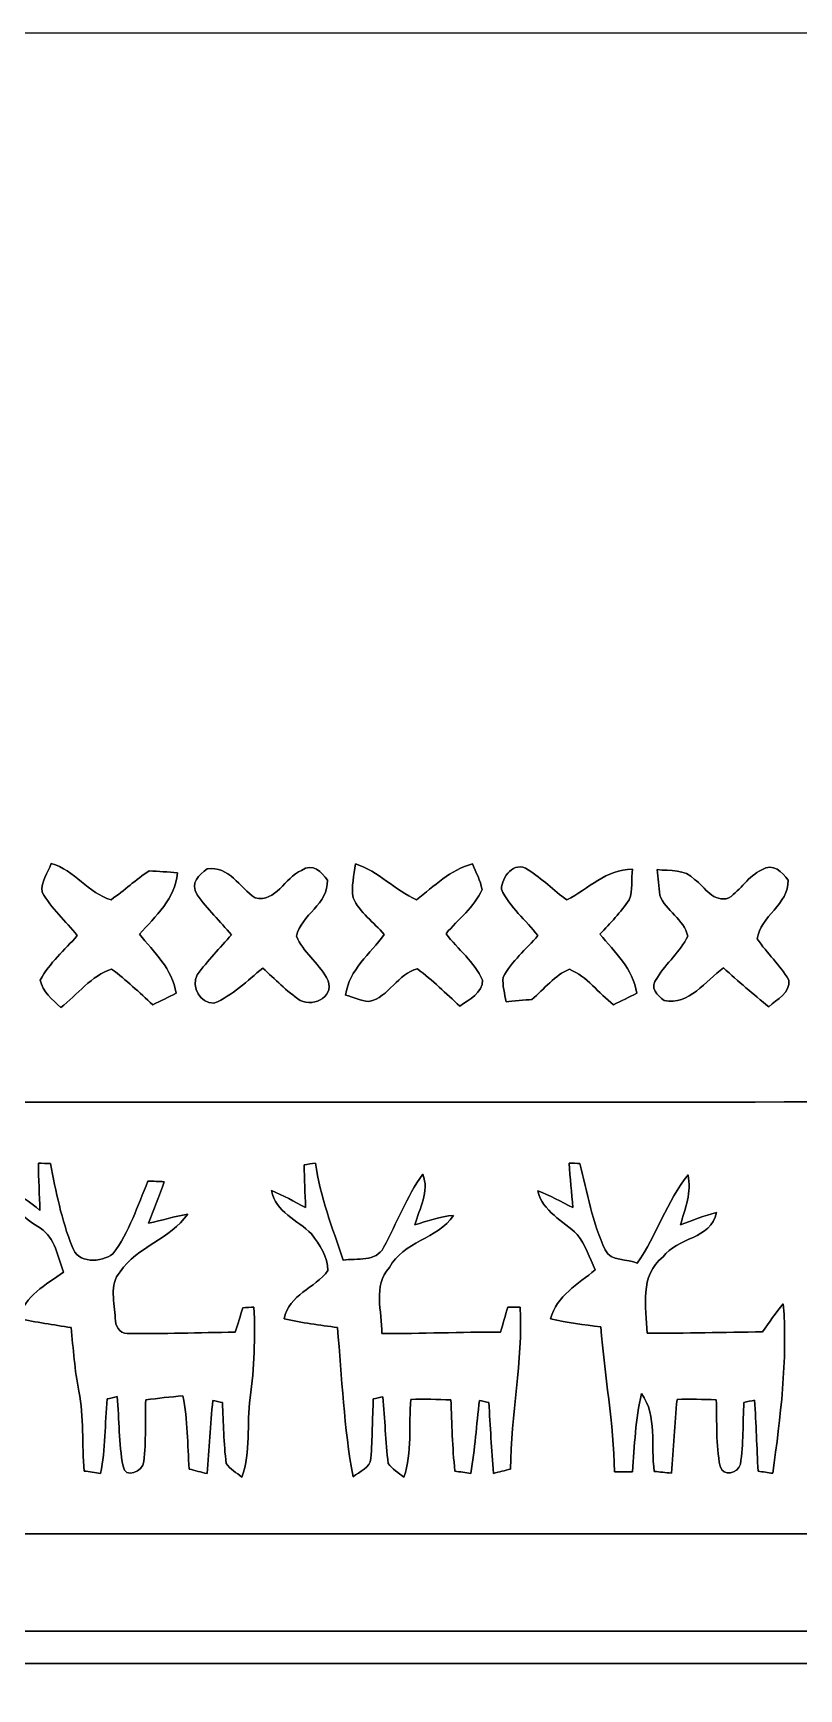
# Model space of a CAD drawing. Header units: centimetres. Extents: x -16.8 to 16.8, y -16.7 to 16.7.
# Drawn here: x -2.13 to 5.37, y 0.44 to 16.67 of the extents above; entities that cross this region are included whole.
import ezdxf

# ---------------------------------------------------------------- set-up
doc = ezdxf.new("R2010")
doc.units = ezdxf.units.CM
doc.header["$MEASUREMENT"] = 0
doc.layers.add('Layer 1', color=7, linetype='Continuous')

msp = doc.modelspace()

# ---------------------------------------------------------------- linework, layer by layer
at = {"layer": 'Layer 1', "color": 7}
for points, knots in [([(-16.77458, 16.66875), (-16.77458, 16.66875), (16.77458, 16.66875), (16.77458, 16.66875), (16.77458, 16.66875), (16.77458, 16.66875), (16.77458, -16.66875), (16.77458, -16.66875), (16.77458, -16.66875), (16.77458, -16.66875), (-16.77458, -16.66875), (-16.77458, -16.66875), (-16.77458, -16.66875), (-16.77458, -16.66875), (-16.77458, 16.66875), (-16.77458, 16.66875), (-16.77458, 16.66875), (-16.77458, 16.66875), (-16.77458, 16.66875), (-16.77458, 16.66875)], [0, 0, 0, 0, 0.16666667, 0.16666667, 0.16666667, 0.16666667, 0.33333333, 0.33333333, 0.33333333, 0.33333333, 0.5, 0.5, 0.5, 0.5, 0.66666667, 0.66666667, 0.66666667, 0.66666667, 1, 1, 1, 1]), ([(-1.95792, 8.5284), (-1.98931, 8.43844), (-2.06163, 8.34813), (-2.04646, 8.24971), (-2.04646, 8.24971), (-1.95862, 8.08849), (-1.81469, 7.96537), (-1.70145, 7.82179), (-1.70145, 7.82179), (-1.82527, 7.68032), (-1.9752, 7.55438), (-2.06446, 7.38681), (-2.06446, 7.38681), (-2.04435, 7.2704), (-1.9431, 7.19561), (-1.86373, 7.118), (-1.86373, 7.118), (-1.69757, 7.24041), (-1.56351, 7.43197), (-1.3649, 7.49371), (-1.3649, 7.49371), (-1.22096, 7.38893), (-1.09432, 7.26299), (-0.96097, 7.14481), (-0.96097, 7.14481), (-0.88441, 7.18114), (-0.80857, 7.21889), (-0.73307, 7.25699), (-0.73307, 7.25699), (-0.768, 7.49759), (-0.95038, 7.6581), (-1.09291, 7.83661), (-1.09291, 7.83661), (-0.9338, 8.01194), (-0.74119, 8.18268), (-0.72002, 8.43633), (-0.72002, 8.43633), (-0.81104, 8.44621), (-0.90558, 8.45361), (-0.99589, 8.45573), (-0.99589, 8.45573), (-1.12959, 8.37424), (-1.24107, 8.26276), (-1.36984, 8.17457), (-1.36984, 8.17457), (-1.59314, 8.23348), (-1.72896, 8.46737), (-1.95792, 8.5284), (-1.95792, 8.5284), (-1.95792, 8.5284), (-1.95792, 8.5284), (-1.95792, 8.5284)], [0, 0, 0, 0, 0.07142857, 0.07142857, 0.07142857, 0.07142857, 0.14285714, 0.14285714, 0.14285714, 0.14285714, 0.21428571, 0.21428571, 0.21428571, 0.21428571, 0.28571429, 0.28571429, 0.28571429, 0.28571429, 0.35714286, 0.35714286, 0.35714286, 0.35714286, 0.42857143, 0.42857143, 0.42857143, 0.42857143, 0.5, 0.5, 0.5, 0.5, 0.57142857, 0.57142857, 0.57142857, 0.57142857, 0.64285714, 0.64285714, 0.64285714, 0.64285714, 0.71428571, 0.71428571, 0.71428571, 0.71428571, 0.78571429, 0.78571429, 0.78571429, 0.78571429, 0.85714286, 0.85714286, 0.85714286, 0.85714286, 1, 1, 1, 1]), ([(-0.42827, 8.47654), (-0.50412, 8.41904), (-0.60184, 8.3379), (-0.52493, 8.22254), (-0.52493, 8.22254), (-0.42616, 8.08143), (-0.30092, 7.96149), (-0.19015, 7.83026), (-0.19015, 7.83026), (-0.30374, 7.70149), (-0.42333, 7.57696), (-0.52529, 7.43867), (-0.52529, 7.43867), (-0.58561, 7.31344), (-0.49812, 7.16068), (-0.36266, 7.15962), (-0.36266, 7.15962), (-0.17745, 7.23512), (-0.03528, 7.37905), (0.11642, 7.50394), (0.11642, 7.50394), (0.23601, 7.39493), (0.35066, 7.27851), (0.48472, 7.18644), (0.48472, 7.18644), (0.62512, 7.11482), (0.84067, 7.23688), (0.7426, 7.4108), (0.7426, 7.4108), (0.65864, 7.55544), (0.51153, 7.66374), (0.44591, 7.81614), (0.44591, 7.81614), (0.49248, 8.02816), (0.76235, 8.13188), (0.75001, 8.36612), (0.75001, 8.36612), (0.6925, 8.44197), (0.61031, 8.54146), (0.49565, 8.46173), (0.49565, 8.46173), (0.32879, 8.39152), (0.25083, 8.14282), (0.04163, 8.19326), (0.04163, 8.19326), (-0.11183, 8.29381), (-0.21273, 8.509), (-0.42827, 8.47654), (-0.42827, 8.47654), (-0.42827, 8.47654), (-0.42827, 8.47654), (-0.42827, 8.47654)], [0, 0, 0, 0, 0.07142857, 0.07142857, 0.07142857, 0.07142857, 0.14285714, 0.14285714, 0.14285714, 0.14285714, 0.21428571, 0.21428571, 0.21428571, 0.21428571, 0.28571429, 0.28571429, 0.28571429, 0.28571429, 0.35714286, 0.35714286, 0.35714286, 0.35714286, 0.42857143, 0.42857143, 0.42857143, 0.42857143, 0.5, 0.5, 0.5, 0.5, 0.57142857, 0.57142857, 0.57142857, 0.57142857, 0.64285714, 0.64285714, 0.64285714, 0.64285714, 0.71428571, 0.71428571, 0.71428571, 0.71428571, 0.78571429, 0.78571429, 0.78571429, 0.78571429, 0.85714286, 0.85714286, 0.85714286, 0.85714286, 1, 1, 1, 1]), ([(1.02552, 8.52452), (1.01353, 8.41516), (0.98213, 8.30227), (1.00259, 8.19256), (1.00259, 8.19256), (1.06786, 8.04721), (1.20579, 7.95232), (1.30775, 7.83414), (1.30775, 7.83414), (1.1684, 7.64364), (0.96485, 7.48982), (0.92781, 7.23971), (0.92781, 7.23971), (1.0033, 7.21572), (1.07809, 7.18432), (1.15782, 7.17515), (1.15782, 7.17515), (1.35467, 7.21677), (1.43933, 7.45349), (1.63336, 7.49582), (1.63336, 7.49582), (1.78153, 7.38576), (1.91206, 7.25452), (2.04893, 7.13105), (2.04893, 7.13105), (2.13642, 7.19596), (2.27647, 7.26122), (2.27013, 7.38611), (2.27013, 7.38611), (2.19393, 7.56461), (2.02777, 7.68809), (1.91311, 7.84119), (1.91311, 7.84119), (2.03059, 7.98301), (2.19146, 8.10189), (2.26589, 8.2737), (2.26589, 8.2737), (2.25143, 8.3626), (2.20662, 8.44268), (2.17241, 8.52452), (2.17241, 8.52452), (1.95333, 8.46878), (1.79634, 8.3058), (1.62454, 8.1728), (1.62454, 8.1728), (1.41323, 8.26699), (1.25095, 8.45291), (1.02552, 8.52452), (1.02552, 8.52452), (1.02552, 8.52452), (1.02552, 8.52452), (1.02552, 8.52452)], [0, 0, 0, 0, 0.07142857, 0.07142857, 0.07142857, 0.07142857, 0.14285714, 0.14285714, 0.14285714, 0.14285714, 0.21428571, 0.21428571, 0.21428571, 0.21428571, 0.28571429, 0.28571429, 0.28571429, 0.28571429, 0.35714286, 0.35714286, 0.35714286, 0.35714286, 0.42857143, 0.42857143, 0.42857143, 0.42857143, 0.5, 0.5, 0.5, 0.5, 0.57142857, 0.57142857, 0.57142857, 0.57142857, 0.64285714, 0.64285714, 0.64285714, 0.64285714, 0.71428571, 0.71428571, 0.71428571, 0.71428571, 0.78571429, 0.78571429, 0.78571429, 0.78571429, 0.85714286, 0.85714286, 0.85714286, 0.85714286, 1, 1, 1, 1]), ([(2.45533, 8.27652), (2.53612, 8.10013), (2.69734, 7.97489), (2.81411, 7.82214), (2.81411, 7.82214), (2.69734, 7.68914), (2.55729, 7.57061), (2.47156, 7.41433), (2.47156, 7.41433), (2.46486, 7.33284), (2.48814, 7.25276), (2.50261, 7.17303), (2.50261, 7.17303), (2.5654, 7.17903), (2.69134, 7.19067), (2.75449, 7.19667), (2.75449, 7.19667), (2.87514, 7.29368), (2.9785, 7.43902), (3.12349, 7.49229), (3.12349, 7.49229), (3.29142, 7.42315), (3.41066, 7.25664), (3.55494, 7.14516), (3.55494, 7.14516), (3.63114, 7.1815), (3.70699, 7.21889), (3.78248, 7.25699), (3.78248, 7.25699), (3.74756, 7.49794), (3.56517, 7.65845), (3.4223, 7.83696), (3.4223, 7.83696), (3.52284, 7.9442), (3.62656, 8.05004), (3.7084, 8.17316), (3.7084, 8.17316), (3.74685, 8.26699), (3.72816, 8.37459), (3.73944, 8.47407), (3.73944, 8.47407), (3.48474, 8.47196), (3.3087, 8.28322), (3.09774, 8.17139), (3.09774, 8.17139), (2.96792, 8.26594), (2.85327, 8.37988), (2.71921, 8.46843), (2.71921, 8.46843), (2.5721, 8.56051), (2.4638, 8.39682), (2.45533, 8.27652), (2.45533, 8.27652), (2.45533, 8.27652), (2.45533, 8.27652), (2.45533, 8.27652)], [0, 0, 0, 0, 0.06666667, 0.06666667, 0.06666667, 0.06666667, 0.13333333, 0.13333333, 0.13333333, 0.13333333, 0.2, 0.2, 0.2, 0.2, 0.26666667, 0.26666667, 0.26666667, 0.26666667, 0.33333333, 0.33333333, 0.33333333, 0.33333333, 0.4, 0.4, 0.4, 0.4, 0.46666667, 0.46666667, 0.46666667, 0.46666667, 0.53333333, 0.53333333, 0.53333333, 0.53333333, 0.6, 0.6, 0.6, 0.6, 0.66666667, 0.66666667, 0.66666667, 0.66666667, 0.73333333, 0.73333333, 0.73333333, 0.73333333, 0.8, 0.8, 0.8, 0.8, 0.86666667, 0.86666667, 0.86666667, 0.86666667, 1, 1, 1, 1]), ([(3.98357, 8.46949), (3.98956, 8.38623), (3.99803, 8.30298), (4.00897, 8.22007), (4.00897, 8.22007), (4.06083, 8.06203), (4.25238, 7.98301), (4.28237, 7.81614), (4.28237, 7.81614), (4.21146, 7.66445), (4.07035, 7.55474), (3.98463, 7.41045), (3.98463, 7.41045), (3.90137, 7.30956), (3.98533, 7.23547), (4.05024, 7.18608), (4.05024, 7.18608), (4.30248, 7.13352), (4.45206, 7.38011), (4.63338, 7.50499), (4.63338, 7.50499), (4.77802, 7.37482), (4.92548, 7.24676), (5.07788, 7.12505), (5.07788, 7.12505), (5.15514, 7.19772), (5.29167, 7.26122), (5.27262, 7.38646), (5.27262, 7.38646), (5.18724, 7.53357), (5.05919, 7.64999), (4.96323, 7.78969), (4.96323, 7.78969), (4.99322, 8.01511), (5.27332, 8.12694), (5.26662, 8.36648), (5.26662, 8.36648), (5.20771, 8.44374), (5.12269, 8.53757), (5.00733, 8.46808), (5.00733, 8.46808), (4.87786, 8.40422), (4.80201, 8.27299), (4.6863, 8.19115), (4.6863, 8.19115), (4.53002, 8.14141), (4.45347, 8.29663), (4.34975, 8.37318), (4.34975, 8.37318), (4.25697, 8.47725), (4.1088, 8.45397), (3.98357, 8.46949), (3.98357, 8.46949), (3.98357, 8.46949), (3.98357, 8.46949), (3.98357, 8.46949)], [0, 0, 0, 0, 0.06666667, 0.06666667, 0.06666667, 0.06666667, 0.13333333, 0.13333333, 0.13333333, 0.13333333, 0.2, 0.2, 0.2, 0.2, 0.26666667, 0.26666667, 0.26666667, 0.26666667, 0.33333333, 0.33333333, 0.33333333, 0.33333333, 0.4, 0.4, 0.4, 0.4, 0.46666667, 0.46666667, 0.46666667, 0.46666667, 0.53333333, 0.53333333, 0.53333333, 0.53333333, 0.6, 0.6, 0.6, 0.6, 0.66666667, 0.66666667, 0.66666667, 0.66666667, 0.73333333, 0.73333333, 0.73333333, 0.73333333, 0.8, 0.8, 0.8, 0.8, 0.86666667, 0.86666667, 0.86666667, 0.86666667, 1, 1, 1, 1]), ([(-15.99071, 6.17996), (-16.00235, 4.7752), (-16.00764, 3.37009), (-15.98718, 1.96568), (-15.98718, 1.96568), (-9.18245, 1.94769), (-2.37737, 1.96321), (4.42736, 1.95792), (4.42736, 1.95792), (8.376, 1.96532), (12.32464, 1.94275), (16.27293, 1.96921), (16.27293, 1.96921), (16.28457, 3.37397), (16.28951, 4.77908), (16.26941, 6.18349), (16.26941, 6.18349), (10.22879, 6.20148), (4.18818, 6.18596), (-1.85208, 6.19125), (-1.85208, 6.19125), (-6.56484, 6.18384), (-11.27795, 6.20642), (-15.99071, 6.17996), (-15.99071, 6.17996), (-15.99071, 6.17996), (-15.99071, 6.17996), (-15.99071, 6.17996)], [0, 0, 0, 0, 0.125, 0.125, 0.125, 0.125, 0.25, 0.25, 0.25, 0.25, 0.375, 0.375, 0.375, 0.375, 0.5, 0.5, 0.5, 0.5, 0.625, 0.625, 0.625, 0.625, 0.75, 0.75, 0.75, 0.75, 1, 1, 1, 1]), ([(-2.08209, 5.59153), (-2.05281, 5.59082), (-1.99461, 5.58941), (-1.96533, 5.58835), (-1.96533, 5.58835), (-1.90959, 5.31389), (-1.85773, 5.03484), (-1.75119, 4.77414), (-1.75119, 4.77414), (-1.70356, 4.60587), (-1.46579, 4.61504), (-1.35184, 4.70253), (-1.35184, 4.70253), (-1.19133, 4.91561), (-1.10984, 5.17243), (-1.00894, 5.41584), (-1.00894, 5.41584), (-0.95568, 5.41443), (-0.90205, 5.41232), (-0.84843, 5.4102), (-0.84843, 5.4102), (-0.895, 5.27226), (-0.95109, 5.13856), (-1.00259, 5.00274), (-1.00259, 5.00274), (-0.87418, 5.03026), (-0.74895, 5.07083), (-0.61913, 5.09235), (-0.61913, 5.09235), (-0.79058, 4.84611), (-1.11548, 4.77626), (-1.27988, 4.52579), (-1.27988, 4.52579), (-1.39629, 4.40267), (-1.33138, 4.21887), (-1.33068, 4.07141), (-1.33068, 4.07141), (-1.32927, 4.00121), (-1.29258, 3.92007), (-1.21144, 3.92254), (-1.21144, 3.92254), (-0.85937, 3.91513), (-0.50694, 3.93312), (-0.15487, 3.93453), (-0.15487, 3.93453), (-0.12841, 4.01461), (-0.10301, 4.09434), (-0.07796, 4.17442), (-0.07796, 4.17442), (-0.0508, 4.17618), (0.00353, 4.17936), (0.03069, 4.18077), (0.03069, 4.18077), (0.04339, 3.88444), (0.03387, 3.58704), (-0.0067, 3.29247), (-0.0067, 3.29247), (-0.04233, 3.03354), (0.00282, 2.76401), (-0.08784, 2.51425), (-0.08784, 2.51425), (-0.14182, 2.55588), (-0.20108, 2.59221), (-0.24236, 2.64724), (-0.24236, 2.64724), (-0.26564, 2.84586), (-0.26988, 3.04588), (-0.2794, 3.2452), (-0.2794, 3.2452), (-0.30268, 3.25049), (-0.34996, 3.26108), (-0.37359, 3.26637), (-0.37359, 3.26637), (-0.39511, 3.02789), (-0.40781, 2.788), (-0.42968, 2.54917), (-0.42968, 2.54917), (-0.48824, 2.56364), (-0.5461, 2.5781), (-0.60431, 2.59292), (-0.60431, 2.59292), (-0.62159, 2.83245), (-0.61913, 3.07411), (-0.66534, 3.31047), (-0.66534, 3.31047), (-0.78916, 3.30094), (-0.9084, 3.28718), (-1.03011, 3.27237), (-1.03011, 3.27237), (-1.03858, 3.07128), (-1.02553, 2.86738), (-1.04951, 2.66665), (-1.04951, 2.66665), (-1.05763, 2.56822), (-1.23366, 2.49343), (-1.25307, 2.6222), (-1.25307, 2.6222), (-1.29575, 2.84621), (-1.29011, 3.07657), (-1.31092, 3.30341), (-1.31092, 3.30341), (-1.33562, 3.29777), (-1.38465, 3.28683), (-1.40935, 3.28119), (-1.40935, 3.28119), (-1.43087, 3.03777), (-1.42311, 2.78977), (-1.47426, 2.54917), (-1.47426, 2.54917), (-1.52753, 2.55764), (-1.5808, 2.56611), (-1.63371, 2.57422), (-1.63371, 2.57422), (-1.65947, 2.83457), (-1.6323, 3.09986), (-1.68663, 3.35703), (-1.68663, 3.35703), (-1.7272, 3.56235), (-1.74025, 3.7719), (-1.76213, 3.97933), (-1.76213, 3.97933), (-1.93463, 4.00861), (-2.10679, 4.03049), (-2.27648, 4.0707), (-2.27648, 4.0707), (-2.21791, 4.29119), (-2.00766, 4.39808), (-1.83762, 4.52438), (-1.83762, 4.52438), (-1.89054, 4.6736), (-1.91982, 4.85881), (-2.06269, 4.953), (-2.06269, 4.953), (-2.2038, 5.04225), (-2.33892, 5.14597), (-2.41053, 5.30119), (-2.41053, 5.30119), (-2.27189, 5.30119), (-2.16535, 5.2137), (-2.06728, 5.12763), (-2.06728, 5.12763), (-2.07186, 5.28249), (-2.08245, 5.43666), (-2.08209, 5.59153)], [0, 0, 0, 0, 0.02702703, 0.02702703, 0.02702703, 0.02702703, 0.05405405, 0.05405405, 0.05405405, 0.05405405, 0.08108108, 0.08108108, 0.08108108, 0.08108108, 0.10810811, 0.10810811, 0.10810811, 0.10810811, 0.13513514, 0.13513514, 0.13513514, 0.13513514, 0.16216216, 0.16216216, 0.16216216, 0.16216216, 0.18918919, 0.18918919, 0.18918919, 0.18918919, 0.21621622, 0.21621622, 0.21621622, 0.21621622, 0.24324324, 0.24324324, 0.24324324, 0.24324324, 0.27027027, 0.27027027, 0.27027027, 0.27027027, 0.2972973, 0.2972973, 0.2972973, 0.2972973, 0.32432432, 0.32432432, 0.32432432, 0.32432432, 0.35135135, 0.35135135, 0.35135135, 0.35135135, 0.37837838, 0.37837838, 0.37837838, 0.37837838, 0.40540541, 0.40540541, 0.40540541, 0.40540541, 0.43243243, 0.43243243, 0.43243243, 0.43243243, 0.45945946, 0.45945946, 0.45945946, 0.45945946, 0.48648649, 0.48648649, 0.48648649, 0.48648649, 0.51351351, 0.51351351, 0.51351351, 0.51351351, 0.54054054, 0.54054054, 0.54054054, 0.54054054, 0.56756757, 0.56756757, 0.56756757, 0.56756757, 0.59459459, 0.59459459, 0.59459459, 0.59459459, 0.62162162, 0.62162162, 0.62162162, 0.62162162, 0.64864865, 0.64864865, 0.64864865, 0.64864865, 0.67567568, 0.67567568, 0.67567568, 0.67567568, 0.7027027, 0.7027027, 0.7027027, 0.7027027, 0.72972973, 0.72972973, 0.72972973, 0.72972973, 0.75675676, 0.75675676, 0.75675676, 0.75675676, 0.78378378, 0.78378378, 0.78378378, 0.78378378, 0.81081081, 0.81081081, 0.81081081, 0.81081081, 0.83783784, 0.83783784, 0.83783784, 0.83783784, 0.86486486, 0.86486486, 0.86486486, 0.86486486, 0.89189189, 0.89189189, 0.89189189, 0.89189189, 0.91891892, 0.91891892, 0.91891892, 0.91891892, 0.94594595, 0.94594595, 0.94594595, 0.94594595, 1, 1, 1, 1]), ([(0.52246, 5.57459), (0.55915, 5.58094), (0.59584, 5.58729), (0.63288, 5.59329), (0.63288, 5.59329), (0.68016, 5.26486), (0.79939, 4.95406), (0.90558, 4.64114), (0.90558, 4.64114), (1.03928, 4.66231), (1.22661, 4.61998), (1.3014, 4.76532), (1.3014, 4.76532), (1.43157, 5.00309), (1.52506, 5.26168), (1.68522, 5.48287), (1.68522, 5.48287), (1.75366, 5.31283), (1.65312, 5.14809), (1.6062, 4.98687), (1.6062, 4.98687), (1.73073, 5.02567), (1.85491, 5.06977), (1.98579, 5.07894), (1.98579, 5.07894), (1.82951, 4.84434), (1.4919, 4.82635), (1.35784, 4.56847), (1.35784, 4.56847), (1.19451, 4.39103), (1.28729, 4.13844), (1.28341, 3.92183), (1.28341, 3.92183), (1.67146, 3.92077), (2.05916, 3.93559), (2.44757, 3.93629), (2.44757, 3.93629), (2.47121, 4.01743), (2.49449, 4.09893), (2.51883, 4.17971), (2.51883, 4.17971), (2.54917, 4.18006), (2.60985, 4.18042), (2.64054, 4.18042), (2.64054, 4.18042), (2.66771, 3.64843), (2.54952, 3.12455), (2.54564, 2.59327), (2.54564, 2.59327), (2.48955, 2.57881), (2.43311, 2.56505), (2.37737, 2.55094), (2.37737, 2.55094), (2.35867, 2.78236), (2.34668, 3.01378), (2.33292, 3.2452), (2.33292, 3.2452), (2.30964, 3.25049), (2.26342, 3.26108), (2.24049, 3.26637), (2.24049, 3.26637), (2.21192, 3.02824), (2.19569, 2.788), (2.15653, 2.55094), (2.15653, 2.55094), (2.10397, 2.55834), (2.05176, 2.56575), (1.99954, 2.57316), (1.99954, 2.57316), (1.97591, 2.80564), (1.96885, 3.03848), (1.96039, 3.27166), (1.96039, 3.27166), (1.8288, 3.27625), (1.69792, 3.28083), (1.56669, 3.27589), (1.56669, 3.27589), (1.54658, 3.02154), (1.58256, 2.75943), (1.50072, 2.51354), (1.50072, 2.51354), (1.44709, 2.55517), (1.38783, 2.59186), (1.34691, 2.64689), (1.34691, 2.64689), (1.31939, 2.86456), (1.3141, 3.08292), (1.29364, 3.30059), (1.29364, 3.30059), (1.27035, 3.296), (1.22343, 3.28648), (1.20015, 3.28154), (1.20015, 3.28154), (1.19168, 3.08751), (1.19133, 2.89243), (1.17581, 2.69804), (1.17581, 2.69804), (1.17087, 2.60279), (1.06292, 2.56928), (1.00118, 2.51601), (1.00118, 2.51601), (0.91264, 2.99896), (0.89147, 3.49109), (0.84914, 3.97933), (0.84914, 3.97933), (0.67416, 4.00614), (0.49883, 4.02449), (0.32667, 4.06576), (0.32667, 4.06576), (0.37112, 4.30601), (0.62971, 4.36316), (0.75494, 4.5399), (0.75494, 4.5399), (0.75988, 4.67536), (0.66781, 4.79249), (0.59584, 4.89832), (0.59584, 4.89832), (0.45579, 5.03414), (0.24448, 5.11246), (0.20179, 5.32306), (0.20179, 5.32306), (0.31785, 5.2772), (0.42651, 5.21511), (0.53622, 5.15585), (0.53622, 5.15585), (0.53093, 5.29555), (0.52599, 5.43525), (0.52246, 5.57459)], [0, 0, 0, 0, 0.03030303, 0.03030303, 0.03030303, 0.03030303, 0.06060606, 0.06060606, 0.06060606, 0.06060606, 0.09090909, 0.09090909, 0.09090909, 0.09090909, 0.12121212, 0.12121212, 0.12121212, 0.12121212, 0.15151515, 0.15151515, 0.15151515, 0.15151515, 0.18181818, 0.18181818, 0.18181818, 0.18181818, 0.21212121, 0.21212121, 0.21212121, 0.21212121, 0.24242424, 0.24242424, 0.24242424, 0.24242424, 0.27272727, 0.27272727, 0.27272727, 0.27272727, 0.3030303, 0.3030303, 0.3030303, 0.3030303, 0.33333333, 0.33333333, 0.33333333, 0.33333333, 0.36363636, 0.36363636, 0.36363636, 0.36363636, 0.39393939, 0.39393939, 0.39393939, 0.39393939, 0.42424242, 0.42424242, 0.42424242, 0.42424242, 0.45454545, 0.45454545, 0.45454545, 0.45454545, 0.48484848, 0.48484848, 0.48484848, 0.48484848, 0.51515152, 0.51515152, 0.51515152, 0.51515152, 0.54545455, 0.54545455, 0.54545455, 0.54545455, 0.57575758, 0.57575758, 0.57575758, 0.57575758, 0.60606061, 0.60606061, 0.60606061, 0.60606061, 0.63636364, 0.63636364, 0.63636364, 0.63636364, 0.66666667, 0.66666667, 0.66666667, 0.66666667, 0.6969697, 0.6969697, 0.6969697, 0.6969697, 0.72727273, 0.72727273, 0.72727273, 0.72727273, 0.75757576, 0.75757576, 0.75757576, 0.75757576, 0.78787879, 0.78787879, 0.78787879, 0.78787879, 0.81818182, 0.81818182, 0.81818182, 0.81818182, 0.84848485, 0.84848485, 0.84848485, 0.84848485, 0.87878788, 0.87878788, 0.87878788, 0.87878788, 0.90909091, 0.90909091, 0.90909091, 0.90909091, 0.93939394, 0.93939394, 0.93939394, 0.93939394, 1, 1, 1, 1]), ([(3.11926, 5.59188), (3.14572, 5.59118), (3.19864, 5.58941), (3.22509, 5.58871), (3.22509, 5.58871), (3.30059, 5.30472), (3.34398, 5.00733), (3.47451, 4.74133), (3.47451, 4.74133), (3.52566, 4.62351), (3.69782, 4.65878), (3.78813, 4.61151), (3.78813, 4.61151), (3.97969, 4.88562), (4.07529, 5.21653), (4.2859, 5.47723), (4.2859, 5.47723), (4.32082, 5.30895), (4.25803, 5.14632), (4.21076, 4.98757), (4.21076, 4.98757), (4.32717, 5.03273), (4.44394, 5.07753), (4.5653, 5.10787), (4.5653, 5.10787), (4.51097, 4.84364), (4.18006, 4.86763), (4.04072, 4.67289), (4.04072, 4.67289), (3.80929, 4.49227), (3.87174, 4.18183), (3.88373, 3.92465), (3.88373, 3.92465), (4.2612, 3.9243), (4.63832, 3.93418), (5.01615, 3.93771), (5.01615, 3.93771), (5.07965, 4.03225), (5.14526, 4.12574), (5.21935, 4.21252), (5.21935, 4.21252), (5.26203, 3.65619), (5.19148, 3.10233), (5.11669, 2.55199), (5.11669, 2.55199), (5.06801, 2.5587), (5.01932, 2.5654), (4.97134, 2.5721), (4.97134, 2.5721), (4.959, 2.80458), (4.95476, 3.03671), (4.93642, 3.26849), (4.93642, 3.26849), (4.91067, 3.26284), (4.85951, 3.25155), (4.83376, 3.24591), (4.83376, 3.24591), (4.81824, 3.04483), (4.83306, 2.83951), (4.79848, 2.63984), (4.79848, 2.63984), (4.77238, 2.54988), (4.62844, 2.51495), (4.59952, 2.62043), (4.59952, 2.62043), (4.55612, 2.83316), (4.57059, 3.05576), (4.56177, 3.27307), (4.56177, 3.27307), (4.43336, 3.2766), (4.3053, 3.28013), (4.17724, 3.27625), (4.17724, 3.27625), (4.15572, 3.03565), (4.14302, 2.79365), (4.12256, 2.55235), (4.12256, 2.55235), (4.06576, 2.5587), (4.01002, 2.56434), (3.95393, 2.57069), (3.95393, 2.57069), (3.91901, 2.82363), (3.98533, 3.11079), (3.83011, 3.33304), (3.83011, 3.33304), (3.76696, 3.08292), (3.76308, 2.82293), (3.7405, 2.56681), (3.7405, 2.56681), (3.68194, 2.56646), (3.62338, 2.56611), (3.56553, 2.56646), (3.56553, 2.56646), (3.55494, 3.04341), (3.46816, 3.51226), (3.42935, 3.98674), (3.42935, 3.98674), (3.26461, 4.01073), (3.09986, 4.02661), (2.93793, 4.06471), (2.93793, 4.06471), (2.99508, 4.29401), (3.21134, 4.40408), (3.37502, 4.54766), (3.37502, 4.54766), (3.32211, 4.66513), (3.28083, 4.79108), (3.19969, 4.89268), (3.19969, 4.89268), (3.06105, 5.02779), (2.86032, 5.11775), (2.81164, 5.32165), (2.81164, 5.32165), (2.93053, 5.27579), (3.042, 5.21335), (3.1556, 5.15585), (3.1556, 5.15585), (3.14431, 5.30154), (3.1309, 5.44654), (3.11926, 5.59188)], [0, 0, 0, 0, 0.03225806, 0.03225806, 0.03225806, 0.03225806, 0.06451613, 0.06451613, 0.06451613, 0.06451613, 0.09677419, 0.09677419, 0.09677419, 0.09677419, 0.12903226, 0.12903226, 0.12903226, 0.12903226, 0.16129032, 0.16129032, 0.16129032, 0.16129032, 0.19354839, 0.19354839, 0.19354839, 0.19354839, 0.22580645, 0.22580645, 0.22580645, 0.22580645, 0.25806452, 0.25806452, 0.25806452, 0.25806452, 0.29032258, 0.29032258, 0.29032258, 0.29032258, 0.32258065, 0.32258065, 0.32258065, 0.32258065, 0.35483871, 0.35483871, 0.35483871, 0.35483871, 0.38709677, 0.38709677, 0.38709677, 0.38709677, 0.41935484, 0.41935484, 0.41935484, 0.41935484, 0.4516129, 0.4516129, 0.4516129, 0.4516129, 0.48387097, 0.48387097, 0.48387097, 0.48387097, 0.51612903, 0.51612903, 0.51612903, 0.51612903, 0.5483871, 0.5483871, 0.5483871, 0.5483871, 0.58064516, 0.58064516, 0.58064516, 0.58064516, 0.61290323, 0.61290323, 0.61290323, 0.61290323, 0.64516129, 0.64516129, 0.64516129, 0.64516129, 0.67741935, 0.67741935, 0.67741935, 0.67741935, 0.70967742, 0.70967742, 0.70967742, 0.70967742, 0.74193548, 0.74193548, 0.74193548, 0.74193548, 0.77419355, 0.77419355, 0.77419355, 0.77419355, 0.80645161, 0.80645161, 0.80645161, 0.80645161, 0.83870968, 0.83870968, 0.83870968, 0.83870968, 0.87096774, 0.87096774, 0.87096774, 0.87096774, 0.90322581, 0.90322581, 0.90322581, 0.90322581, 0.93548387, 0.93548387, 0.93548387, 0.93548387, 1, 1, 1, 1]), ([(-16.05421, 1.00295), (-16.04751, 0.89853), (-16.04786, 0.79304), (-16.0274, 0.68968), (-16.0274, 0.68968), (-15.69332, 0.63641), (-15.34795, 0.70626), (-15.01069, 0.68651), (-15.01069, 0.68651), (-4.59775, 0.6858), (5.81554, 0.69497), (16.22813, 0.68157), (16.22813, 0.68157), (16.22284, 0.78352), (16.21861, 0.88724), (16.18615, 0.98496), (16.18615, 0.98496), (16.09513, 1.01247), (15.98048, 1.00401), (15.8937, 1.00824), (15.8937, 1.00824), (5.24439, 0.99977), (-5.40491, 1.01071), (-16.05421, 1.00295), (-16.05421, 1.00295), (-16.05421, 1.00295), (-16.05421, 1.00295), (-16.05421, 1.00295)], [0, 0, 0, 0, 0.125, 0.125, 0.125, 0.125, 0.25, 0.25, 0.25, 0.25, 0.375, 0.375, 0.375, 0.375, 0.5, 0.5, 0.5, 0.5, 0.625, 0.625, 0.625, 0.625, 0.75, 0.75, 0.75, 0.75, 1, 1, 1, 1])]:
    msp.add_open_spline(points, degree=3, knots=knots, dxfattribs=at)
at = {"layer": 'Layer 1', "color": 250}
for points, knots in [([(-1.95792, 8.5284), (-1.72896, 8.46737), (-1.59314, 8.23348), (-1.36984, 8.17457), (-1.36984, 8.17457), (-1.24107, 8.26276), (-1.12959, 8.37424), (-0.99589, 8.45573), (-0.99589, 8.45573), (-0.90558, 8.45361), (-0.81104, 8.44621), (-0.72002, 8.43633), (-0.72002, 8.43633), (-0.74119, 8.18268), (-0.9338, 8.01194), (-1.09291, 7.83661), (-1.09291, 7.83661), (-0.95038, 7.6581), (-0.768, 7.49759), (-0.73307, 7.25699), (-0.73307, 7.25699), (-0.80857, 7.21889), (-0.88441, 7.18114), (-0.96097, 7.14481), (-0.96097, 7.14481), (-1.09432, 7.26299), (-1.22096, 7.38893), (-1.3649, 7.49371), (-1.3649, 7.49371), (-1.56351, 7.43197), (-1.69757, 7.24041), (-1.86373, 7.118), (-1.86373, 7.118), (-1.9431, 7.19561), (-2.04435, 7.2704), (-2.06446, 7.38681), (-2.06446, 7.38681), (-1.9752, 7.55438), (-1.82527, 7.68032), (-1.70145, 7.82179), (-1.70145, 7.82179), (-1.81469, 7.96537), (-1.95862, 8.08849), (-2.04646, 8.24971), (-2.04646, 8.24971), (-2.06163, 8.34813), (-1.98931, 8.43844), (-1.95792, 8.5284)], [0, 0, 0, 0, 0.07692308, 0.07692308, 0.07692308, 0.07692308, 0.15384615, 0.15384615, 0.15384615, 0.15384615, 0.23076923, 0.23076923, 0.23076923, 0.23076923, 0.30769231, 0.30769231, 0.30769231, 0.30769231, 0.38461538, 0.38461538, 0.38461538, 0.38461538, 0.46153846, 0.46153846, 0.46153846, 0.46153846, 0.53846154, 0.53846154, 0.53846154, 0.53846154, 0.61538462, 0.61538462, 0.61538462, 0.61538462, 0.69230769, 0.69230769, 0.69230769, 0.69230769, 0.76923077, 0.76923077, 0.76923077, 0.76923077, 0.84615385, 0.84615385, 0.84615385, 0.84615385, 1, 1, 1, 1]), ([(-0.42827, 8.47654), (-0.21273, 8.509), (-0.11183, 8.29381), (0.04163, 8.19326), (0.04163, 8.19326), (0.25083, 8.14282), (0.32879, 8.39152), (0.49565, 8.46173), (0.49565, 8.46173), (0.61031, 8.54146), (0.6925, 8.44197), (0.75001, 8.36612), (0.75001, 8.36612), (0.76235, 8.13188), (0.49248, 8.02816), (0.44591, 7.81614), (0.44591, 7.81614), (0.51153, 7.66374), (0.65864, 7.55544), (0.7426, 7.4108), (0.7426, 7.4108), (0.84067, 7.23688), (0.62512, 7.11482), (0.48472, 7.18644), (0.48472, 7.18644), (0.35066, 7.27851), (0.23601, 7.39493), (0.11642, 7.50394), (0.11642, 7.50394), (-0.03528, 7.37905), (-0.17745, 7.23512), (-0.36266, 7.15962), (-0.36266, 7.15962), (-0.49812, 7.16068), (-0.58561, 7.31344), (-0.52529, 7.43867), (-0.52529, 7.43867), (-0.42333, 7.57696), (-0.30374, 7.70149), (-0.19015, 7.83026), (-0.19015, 7.83026), (-0.30092, 7.96149), (-0.42616, 8.08143), (-0.52493, 8.22254), (-0.52493, 8.22254), (-0.60184, 8.3379), (-0.50412, 8.41904), (-0.42827, 8.47654)], [0, 0, 0, 0, 0.07692308, 0.07692308, 0.07692308, 0.07692308, 0.15384615, 0.15384615, 0.15384615, 0.15384615, 0.23076923, 0.23076923, 0.23076923, 0.23076923, 0.30769231, 0.30769231, 0.30769231, 0.30769231, 0.38461538, 0.38461538, 0.38461538, 0.38461538, 0.46153846, 0.46153846, 0.46153846, 0.46153846, 0.53846154, 0.53846154, 0.53846154, 0.53846154, 0.61538462, 0.61538462, 0.61538462, 0.61538462, 0.69230769, 0.69230769, 0.69230769, 0.69230769, 0.76923077, 0.76923077, 0.76923077, 0.76923077, 0.84615385, 0.84615385, 0.84615385, 0.84615385, 1, 1, 1, 1]), ([(1.02552, 8.52452), (1.25095, 8.45291), (1.41323, 8.26699), (1.62454, 8.1728), (1.62454, 8.1728), (1.79634, 8.3058), (1.95333, 8.46878), (2.17241, 8.52452), (2.17241, 8.52452), (2.20662, 8.44268), (2.25143, 8.3626), (2.26589, 8.2737), (2.26589, 8.2737), (2.19146, 8.10189), (2.03059, 7.98301), (1.91311, 7.84119), (1.91311, 7.84119), (2.02777, 7.68809), (2.19393, 7.56461), (2.27013, 7.38611), (2.27013, 7.38611), (2.27647, 7.26122), (2.13642, 7.19596), (2.04893, 7.13105), (2.04893, 7.13105), (1.91206, 7.25452), (1.78153, 7.38576), (1.63336, 7.49582), (1.63336, 7.49582), (1.43933, 7.45349), (1.35467, 7.21677), (1.15782, 7.17515), (1.15782, 7.17515), (1.07809, 7.18432), (1.0033, 7.21572), (0.92781, 7.23971), (0.92781, 7.23971), (0.96485, 7.48982), (1.1684, 7.64364), (1.30775, 7.83414), (1.30775, 7.83414), (1.20579, 7.95232), (1.06786, 8.04721), (1.00259, 8.19256), (1.00259, 8.19256), (0.98213, 8.30227), (1.01353, 8.41516), (1.02552, 8.52452)], [0, 0, 0, 0, 0.07692308, 0.07692308, 0.07692308, 0.07692308, 0.15384615, 0.15384615, 0.15384615, 0.15384615, 0.23076923, 0.23076923, 0.23076923, 0.23076923, 0.30769231, 0.30769231, 0.30769231, 0.30769231, 0.38461538, 0.38461538, 0.38461538, 0.38461538, 0.46153846, 0.46153846, 0.46153846, 0.46153846, 0.53846154, 0.53846154, 0.53846154, 0.53846154, 0.61538462, 0.61538462, 0.61538462, 0.61538462, 0.69230769, 0.69230769, 0.69230769, 0.69230769, 0.76923077, 0.76923077, 0.76923077, 0.76923077, 0.84615385, 0.84615385, 0.84615385, 0.84615385, 1, 1, 1, 1]), ([(2.45533, 8.27652), (2.4638, 8.39682), (2.5721, 8.56051), (2.71921, 8.46843), (2.71921, 8.46843), (2.85327, 8.37988), (2.96792, 8.26594), (3.09774, 8.17139), (3.09774, 8.17139), (3.3087, 8.28322), (3.48474, 8.47196), (3.73944, 8.47407), (3.73944, 8.47407), (3.72816, 8.37459), (3.74685, 8.26699), (3.7084, 8.17316), (3.7084, 8.17316), (3.62656, 8.05004), (3.52284, 7.9442), (3.4223, 7.83696), (3.4223, 7.83696), (3.56517, 7.65845), (3.74756, 7.49794), (3.78248, 7.25699), (3.78248, 7.25699), (3.70699, 7.21889), (3.63114, 7.1815), (3.55494, 7.14516), (3.55494, 7.14516), (3.41066, 7.25664), (3.29142, 7.42315), (3.12349, 7.49229), (3.12349, 7.49229), (2.9785, 7.43902), (2.87514, 7.29368), (2.75449, 7.19667), (2.75449, 7.19667), (2.69134, 7.19067), (2.5654, 7.17903), (2.50261, 7.17303), (2.50261, 7.17303), (2.48814, 7.25276), (2.46486, 7.33284), (2.47156, 7.41433), (2.47156, 7.41433), (2.55729, 7.57061), (2.69734, 7.68914), (2.81411, 7.82214), (2.81411, 7.82214), (2.69734, 7.97489), (2.53612, 8.10013), (2.45533, 8.27652)], [0, 0, 0, 0, 0.07142857, 0.07142857, 0.07142857, 0.07142857, 0.14285714, 0.14285714, 0.14285714, 0.14285714, 0.21428571, 0.21428571, 0.21428571, 0.21428571, 0.28571429, 0.28571429, 0.28571429, 0.28571429, 0.35714286, 0.35714286, 0.35714286, 0.35714286, 0.42857143, 0.42857143, 0.42857143, 0.42857143, 0.5, 0.5, 0.5, 0.5, 0.57142857, 0.57142857, 0.57142857, 0.57142857, 0.64285714, 0.64285714, 0.64285714, 0.64285714, 0.71428571, 0.71428571, 0.71428571, 0.71428571, 0.78571429, 0.78571429, 0.78571429, 0.78571429, 0.85714286, 0.85714286, 0.85714286, 0.85714286, 1, 1, 1, 1]), ([(3.98357, 8.46949), (4.1088, 8.45397), (4.25697, 8.47725), (4.34975, 8.37318), (4.34975, 8.37318), (4.45347, 8.29663), (4.53002, 8.14141), (4.6863, 8.19115), (4.6863, 8.19115), (4.80201, 8.27299), (4.87786, 8.40422), (5.00733, 8.46808), (5.00733, 8.46808), (5.12269, 8.53757), (5.20771, 8.44374), (5.26662, 8.36648), (5.26662, 8.36648), (5.27332, 8.12694), (4.99322, 8.01511), (4.96323, 7.78969), (4.96323, 7.78969), (5.05919, 7.64999), (5.18724, 7.53357), (5.27262, 7.38646), (5.27262, 7.38646), (5.29167, 7.26122), (5.15514, 7.19772), (5.07788, 7.12505), (5.07788, 7.12505), (4.92548, 7.24676), (4.77802, 7.37482), (4.63338, 7.50499), (4.63338, 7.50499), (4.45206, 7.38011), (4.30248, 7.13352), (4.05024, 7.18608), (4.05024, 7.18608), (3.98533, 7.23547), (3.90137, 7.30956), (3.98463, 7.41045), (3.98463, 7.41045), (4.07035, 7.55474), (4.21146, 7.66445), (4.28237, 7.81614), (4.28237, 7.81614), (4.25238, 7.98301), (4.06083, 8.06203), (4.00897, 8.22007), (4.00897, 8.22007), (3.99803, 8.30298), (3.98956, 8.38623), (3.98357, 8.46949)], [0, 0, 0, 0, 0.07142857, 0.07142857, 0.07142857, 0.07142857, 0.14285714, 0.14285714, 0.14285714, 0.14285714, 0.21428571, 0.21428571, 0.21428571, 0.21428571, 0.28571429, 0.28571429, 0.28571429, 0.28571429, 0.35714286, 0.35714286, 0.35714286, 0.35714286, 0.42857143, 0.42857143, 0.42857143, 0.42857143, 0.5, 0.5, 0.5, 0.5, 0.57142857, 0.57142857, 0.57142857, 0.57142857, 0.64285714, 0.64285714, 0.64285714, 0.64285714, 0.71428571, 0.71428571, 0.71428571, 0.71428571, 0.78571429, 0.78571429, 0.78571429, 0.78571429, 0.85714286, 0.85714286, 0.85714286, 0.85714286, 1, 1, 1, 1]), ([(-15.99071, 6.17996), (-11.27795, 6.20642), (-6.56484, 6.18384), (-1.85208, 6.19125), (-1.85208, 6.19125), (4.18818, 6.18596), (10.22879, 6.20148), (16.26941, 6.18349), (16.26941, 6.18349), (16.28951, 4.77908), (16.28457, 3.37397), (16.27293, 1.96921), (16.27293, 1.96921), (12.32464, 1.94275), (8.376, 1.96532), (4.42736, 1.95792), (4.42736, 1.95792), (-2.37737, 1.96321), (-9.18245, 1.94769), (-15.98718, 1.96568), (-15.98718, 1.96568), (-16.00764, 3.37009), (-16.00235, 4.7752), (-15.99071, 6.17996), (-15.99071, 6.17996), (-15.99071, 6.17996), (-15.99071, 6.17996), (-15.99071, 6.17996)], [0, 0, 0, 0, 0.125, 0.125, 0.125, 0.125, 0.25, 0.25, 0.25, 0.25, 0.375, 0.375, 0.375, 0.375, 0.5, 0.5, 0.5, 0.5, 0.625, 0.625, 0.625, 0.625, 0.75, 0.75, 0.75, 0.75, 1, 1, 1, 1]), ([(-2.08209, 5.59153), (-2.08245, 5.43666), (-2.07186, 5.28249), (-2.06728, 5.12763), (-2.06728, 5.12763), (-2.16535, 5.2137), (-2.27189, 5.30119), (-2.41053, 5.30119), (-2.41053, 5.30119), (-2.33892, 5.14597), (-2.2038, 5.04225), (-2.06269, 4.953), (-2.06269, 4.953), (-1.91982, 4.85881), (-1.89054, 4.6736), (-1.83762, 4.52438), (-1.83762, 4.52438), (-2.00766, 4.39808), (-2.21791, 4.29119), (-2.27648, 4.0707), (-2.27648, 4.0707), (-2.10679, 4.03049), (-1.93463, 4.00861), (-1.76213, 3.97933), (-1.76213, 3.97933), (-1.74025, 3.7719), (-1.7272, 3.56235), (-1.68663, 3.35703), (-1.68663, 3.35703), (-1.6323, 3.09986), (-1.65947, 2.83457), (-1.63371, 2.57422), (-1.63371, 2.57422), (-1.5808, 2.56611), (-1.52753, 2.55764), (-1.47426, 2.54917), (-1.47426, 2.54917), (-1.42311, 2.78977), (-1.43087, 3.03777), (-1.40935, 3.28119), (-1.40935, 3.28119), (-1.38465, 3.28683), (-1.33562, 3.29777), (-1.31092, 3.30341), (-1.31092, 3.30341), (-1.29011, 3.07657), (-1.29575, 2.84621), (-1.25307, 2.6222), (-1.25307, 2.6222), (-1.23366, 2.49343), (-1.05763, 2.56822), (-1.04951, 2.66665), (-1.04951, 2.66665), (-1.02553, 2.86738), (-1.03858, 3.07128), (-1.03011, 3.27237), (-1.03011, 3.27237), (-0.9084, 3.28718), (-0.78916, 3.30094), (-0.66534, 3.31047), (-0.66534, 3.31047), (-0.61913, 3.07411), (-0.62159, 2.83245), (-0.60431, 2.59292), (-0.60431, 2.59292), (-0.5461, 2.5781), (-0.48824, 2.56364), (-0.42968, 2.54917), (-0.42968, 2.54917), (-0.40781, 2.788), (-0.39511, 3.02789), (-0.37359, 3.26637), (-0.37359, 3.26637), (-0.34996, 3.26108), (-0.30268, 3.25049), (-0.2794, 3.2452), (-0.2794, 3.2452), (-0.26988, 3.04588), (-0.26564, 2.84586), (-0.24236, 2.64724), (-0.24236, 2.64724), (-0.20108, 2.59221), (-0.14182, 2.55588), (-0.08784, 2.51425), (-0.08784, 2.51425), (0.00282, 2.76401), (-0.04233, 3.03354), (-0.0067, 3.29247), (-0.0067, 3.29247), (0.03387, 3.58704), (0.04339, 3.88444), (0.03069, 4.18077), (0.03069, 4.18077), (0.00353, 4.17936), (-0.0508, 4.17618), (-0.07796, 4.17442), (-0.07796, 4.17442), (-0.10301, 4.09434), (-0.12841, 4.01461), (-0.15487, 3.93453), (-0.15487, 3.93453), (-0.50694, 3.93312), (-0.85937, 3.91513), (-1.21144, 3.92254), (-1.21144, 3.92254), (-1.29258, 3.92007), (-1.32927, 4.00121), (-1.33068, 4.07141), (-1.33068, 4.07141), (-1.33138, 4.21887), (-1.39629, 4.40267), (-1.27988, 4.52579), (-1.27988, 4.52579), (-1.11548, 4.77626), (-0.79058, 4.84611), (-0.61913, 5.09235), (-0.61913, 5.09235), (-0.74895, 5.07083), (-0.87418, 5.03026), (-1.00259, 5.00274), (-1.00259, 5.00274), (-0.95109, 5.13856), (-0.895, 5.27226), (-0.84843, 5.4102), (-0.84843, 5.4102), (-0.90205, 5.41232), (-0.95568, 5.41443), (-1.00894, 5.41584), (-1.00894, 5.41584), (-1.10984, 5.17243), (-1.19133, 4.91561), (-1.35184, 4.70253), (-1.35184, 4.70253), (-1.46579, 4.61504), (-1.70356, 4.60587), (-1.75119, 4.77414), (-1.75119, 4.77414), (-1.85773, 5.03484), (-1.90959, 5.31389), (-1.96533, 5.58835), (-1.96533, 5.58835), (-1.99461, 5.58941), (-2.05281, 5.59082), (-2.08209, 5.59153), (-2.08209, 5.59153), (-2.08209, 5.59153), (-2.08209, 5.59153), (-2.08209, 5.59153)], [0, 0, 0, 0, 0.02631579, 0.02631579, 0.02631579, 0.02631579, 0.05263158, 0.05263158, 0.05263158, 0.05263158, 0.07894737, 0.07894737, 0.07894737, 0.07894737, 0.10526316, 0.10526316, 0.10526316, 0.10526316, 0.13157895, 0.13157895, 0.13157895, 0.13157895, 0.15789474, 0.15789474, 0.15789474, 0.15789474, 0.18421053, 0.18421053, 0.18421053, 0.18421053, 0.21052632, 0.21052632, 0.21052632, 0.21052632, 0.23684211, 0.23684211, 0.23684211, 0.23684211, 0.26315789, 0.26315789, 0.26315789, 0.26315789, 0.28947368, 0.28947368, 0.28947368, 0.28947368, 0.31578947, 0.31578947, 0.31578947, 0.31578947, 0.34210526, 0.34210526, 0.34210526, 0.34210526, 0.36842105, 0.36842105, 0.36842105, 0.36842105, 0.39473684, 0.39473684, 0.39473684, 0.39473684, 0.42105263, 0.42105263, 0.42105263, 0.42105263, 0.44736842, 0.44736842, 0.44736842, 0.44736842, 0.47368421, 0.47368421, 0.47368421, 0.47368421, 0.5, 0.5, 0.5, 0.5, 0.52631579, 0.52631579, 0.52631579, 0.52631579, 0.55263158, 0.55263158, 0.55263158, 0.55263158, 0.57894737, 0.57894737, 0.57894737, 0.57894737, 0.60526316, 0.60526316, 0.60526316, 0.60526316, 0.63157895, 0.63157895, 0.63157895, 0.63157895, 0.65789474, 0.65789474, 0.65789474, 0.65789474, 0.68421053, 0.68421053, 0.68421053, 0.68421053, 0.71052632, 0.71052632, 0.71052632, 0.71052632, 0.73684211, 0.73684211, 0.73684211, 0.73684211, 0.76315789, 0.76315789, 0.76315789, 0.76315789, 0.78947368, 0.78947368, 0.78947368, 0.78947368, 0.81578947, 0.81578947, 0.81578947, 0.81578947, 0.84210526, 0.84210526, 0.84210526, 0.84210526, 0.86842105, 0.86842105, 0.86842105, 0.86842105, 0.89473684, 0.89473684, 0.89473684, 0.89473684, 0.92105263, 0.92105263, 0.92105263, 0.92105263, 0.94736842, 0.94736842, 0.94736842, 0.94736842, 1, 1, 1, 1]), ([(0.52246, 5.57459), (0.52599, 5.43525), (0.53093, 5.29555), (0.53622, 5.15585), (0.53622, 5.15585), (0.42651, 5.21511), (0.31785, 5.2772), (0.20179, 5.32306), (0.20179, 5.32306), (0.24448, 5.11246), (0.45579, 5.03414), (0.59584, 4.89832), (0.59584, 4.89832), (0.66781, 4.79249), (0.75988, 4.67536), (0.75494, 4.5399), (0.75494, 4.5399), (0.62971, 4.36316), (0.37112, 4.30601), (0.32667, 4.06576), (0.32667, 4.06576), (0.49883, 4.02449), (0.67416, 4.00614), (0.84914, 3.97933), (0.84914, 3.97933), (0.89147, 3.49109), (0.91264, 2.99896), (1.00118, 2.51601), (1.00118, 2.51601), (1.06292, 2.56928), (1.17087, 2.60279), (1.17581, 2.69804), (1.17581, 2.69804), (1.19133, 2.89243), (1.19168, 3.08751), (1.20015, 3.28154), (1.20015, 3.28154), (1.22343, 3.28648), (1.27035, 3.296), (1.29364, 3.30059), (1.29364, 3.30059), (1.3141, 3.08292), (1.31939, 2.86456), (1.34691, 2.64689), (1.34691, 2.64689), (1.38783, 2.59186), (1.44709, 2.55517), (1.50072, 2.51354), (1.50072, 2.51354), (1.58256, 2.75943), (1.54658, 3.02154), (1.56669, 3.27589), (1.56669, 3.27589), (1.69792, 3.28083), (1.8288, 3.27625), (1.96039, 3.27166), (1.96039, 3.27166), (1.96885, 3.03848), (1.97591, 2.80564), (1.99954, 2.57316), (1.99954, 2.57316), (2.05176, 2.56575), (2.10397, 2.55834), (2.15653, 2.55094), (2.15653, 2.55094), (2.19569, 2.788), (2.21192, 3.02824), (2.24049, 3.26637), (2.24049, 3.26637), (2.26342, 3.26108), (2.30964, 3.25049), (2.33292, 3.2452), (2.33292, 3.2452), (2.34668, 3.01378), (2.35867, 2.78236), (2.37737, 2.55094), (2.37737, 2.55094), (2.43311, 2.56505), (2.48955, 2.57881), (2.54564, 2.59327), (2.54564, 2.59327), (2.54952, 3.12455), (2.66771, 3.64843), (2.64054, 4.18042), (2.64054, 4.18042), (2.60985, 4.18042), (2.54917, 4.18006), (2.51883, 4.17971), (2.51883, 4.17971), (2.49449, 4.09893), (2.47121, 4.01743), (2.44757, 3.93629), (2.44757, 3.93629), (2.05916, 3.93559), (1.67146, 3.92077), (1.28341, 3.92183), (1.28341, 3.92183), (1.28729, 4.13844), (1.19451, 4.39103), (1.35784, 4.56847), (1.35784, 4.56847), (1.4919, 4.82635), (1.82951, 4.84434), (1.98579, 5.07894), (1.98579, 5.07894), (1.85491, 5.06977), (1.73073, 5.02567), (1.6062, 4.98687), (1.6062, 4.98687), (1.65312, 5.14809), (1.75366, 5.31283), (1.68522, 5.48287), (1.68522, 5.48287), (1.52506, 5.26168), (1.43157, 5.00309), (1.3014, 4.76532), (1.3014, 4.76532), (1.22661, 4.61998), (1.03928, 4.66231), (0.90558, 4.64114), (0.90558, 4.64114), (0.79939, 4.95406), (0.68016, 5.26486), (0.63288, 5.59329), (0.63288, 5.59329), (0.59584, 5.58729), (0.55915, 5.58094), (0.52246, 5.57459), (0.52246, 5.57459), (0.52246, 5.57459), (0.52246, 5.57459), (0.52246, 5.57459)], [0, 0, 0, 0, 0.02941176, 0.02941176, 0.02941176, 0.02941176, 0.05882353, 0.05882353, 0.05882353, 0.05882353, 0.08823529, 0.08823529, 0.08823529, 0.08823529, 0.11764706, 0.11764706, 0.11764706, 0.11764706, 0.14705882, 0.14705882, 0.14705882, 0.14705882, 0.17647059, 0.17647059, 0.17647059, 0.17647059, 0.20588235, 0.20588235, 0.20588235, 0.20588235, 0.23529412, 0.23529412, 0.23529412, 0.23529412, 0.26470588, 0.26470588, 0.26470588, 0.26470588, 0.29411765, 0.29411765, 0.29411765, 0.29411765, 0.32352941, 0.32352941, 0.32352941, 0.32352941, 0.35294118, 0.35294118, 0.35294118, 0.35294118, 0.38235294, 0.38235294, 0.38235294, 0.38235294, 0.41176471, 0.41176471, 0.41176471, 0.41176471, 0.44117647, 0.44117647, 0.44117647, 0.44117647, 0.47058824, 0.47058824, 0.47058824, 0.47058824, 0.5, 0.5, 0.5, 0.5, 0.52941176, 0.52941176, 0.52941176, 0.52941176, 0.55882353, 0.55882353, 0.55882353, 0.55882353, 0.58823529, 0.58823529, 0.58823529, 0.58823529, 0.61764706, 0.61764706, 0.61764706, 0.61764706, 0.64705882, 0.64705882, 0.64705882, 0.64705882, 0.67647059, 0.67647059, 0.67647059, 0.67647059, 0.70588235, 0.70588235, 0.70588235, 0.70588235, 0.73529412, 0.73529412, 0.73529412, 0.73529412, 0.76470588, 0.76470588, 0.76470588, 0.76470588, 0.79411765, 0.79411765, 0.79411765, 0.79411765, 0.82352941, 0.82352941, 0.82352941, 0.82352941, 0.85294118, 0.85294118, 0.85294118, 0.85294118, 0.88235294, 0.88235294, 0.88235294, 0.88235294, 0.91176471, 0.91176471, 0.91176471, 0.91176471, 0.94117647, 0.94117647, 0.94117647, 0.94117647, 1, 1, 1, 1]), ([(3.11926, 5.59188), (3.1309, 5.44654), (3.14431, 5.30154), (3.1556, 5.15585), (3.1556, 5.15585), (3.042, 5.21335), (2.93053, 5.27579), (2.81164, 5.32165), (2.81164, 5.32165), (2.86032, 5.11775), (3.06105, 5.02779), (3.19969, 4.89268), (3.19969, 4.89268), (3.28083, 4.79108), (3.32211, 4.66513), (3.37502, 4.54766), (3.37502, 4.54766), (3.21134, 4.40408), (2.99508, 4.29401), (2.93793, 4.06471), (2.93793, 4.06471), (3.09986, 4.02661), (3.26461, 4.01073), (3.42935, 3.98674), (3.42935, 3.98674), (3.46816, 3.51226), (3.55494, 3.04341), (3.56553, 2.56646), (3.56553, 2.56646), (3.62338, 2.56611), (3.68194, 2.56646), (3.7405, 2.56681), (3.7405, 2.56681), (3.76308, 2.82293), (3.76696, 3.08292), (3.83011, 3.33304), (3.83011, 3.33304), (3.98533, 3.11079), (3.91901, 2.82363), (3.95393, 2.57069), (3.95393, 2.57069), (4.01002, 2.56434), (4.06576, 2.5587), (4.12256, 2.55235), (4.12256, 2.55235), (4.14302, 2.79365), (4.15572, 3.03565), (4.17724, 3.27625), (4.17724, 3.27625), (4.3053, 3.28013), (4.43336, 3.2766), (4.56177, 3.27307), (4.56177, 3.27307), (4.57059, 3.05576), (4.55612, 2.83316), (4.59952, 2.62043), (4.59952, 2.62043), (4.62844, 2.51495), (4.77238, 2.54988), (4.79848, 2.63984), (4.79848, 2.63984), (4.83306, 2.83951), (4.81824, 3.04483), (4.83376, 3.24591), (4.83376, 3.24591), (4.85951, 3.25155), (4.91067, 3.26284), (4.93642, 3.26849), (4.93642, 3.26849), (4.95476, 3.03671), (4.959, 2.80458), (4.97134, 2.5721), (4.97134, 2.5721), (5.01932, 2.5654), (5.06801, 2.5587), (5.11669, 2.55199), (5.11669, 2.55199), (5.19148, 3.10233), (5.26203, 3.65619), (5.21935, 4.21252), (5.21935, 4.21252), (5.14526, 4.12574), (5.07965, 4.03225), (5.01615, 3.93771), (5.01615, 3.93771), (4.63832, 3.93418), (4.2612, 3.9243), (3.88373, 3.92465), (3.88373, 3.92465), (3.87174, 4.18183), (3.80929, 4.49227), (4.04072, 4.67289), (4.04072, 4.67289), (4.18006, 4.86763), (4.51097, 4.84364), (4.5653, 5.10787), (4.5653, 5.10787), (4.44394, 5.07753), (4.32717, 5.03273), (4.21076, 4.98757), (4.21076, 4.98757), (4.25803, 5.14632), (4.32082, 5.30895), (4.2859, 5.47723), (4.2859, 5.47723), (4.07529, 5.21653), (3.97969, 4.88562), (3.78813, 4.61151), (3.78813, 4.61151), (3.69782, 4.65878), (3.52566, 4.62351), (3.47451, 4.74133), (3.47451, 4.74133), (3.34398, 5.00733), (3.30059, 5.30472), (3.22509, 5.58871), (3.22509, 5.58871), (3.19864, 5.58941), (3.14572, 5.59118), (3.11926, 5.59188), (3.11926, 5.59188), (3.11926, 5.59188), (3.11926, 5.59188), (3.11926, 5.59188)], [0, 0, 0, 0, 0.03125, 0.03125, 0.03125, 0.03125, 0.0625, 0.0625, 0.0625, 0.0625, 0.09375, 0.09375, 0.09375, 0.09375, 0.125, 0.125, 0.125, 0.125, 0.15625, 0.15625, 0.15625, 0.15625, 0.1875, 0.1875, 0.1875, 0.1875, 0.21875, 0.21875, 0.21875, 0.21875, 0.25, 0.25, 0.25, 0.25, 0.28125, 0.28125, 0.28125, 0.28125, 0.3125, 0.3125, 0.3125, 0.3125, 0.34375, 0.34375, 0.34375, 0.34375, 0.375, 0.375, 0.375, 0.375, 0.40625, 0.40625, 0.40625, 0.40625, 0.4375, 0.4375, 0.4375, 0.4375, 0.46875, 0.46875, 0.46875, 0.46875, 0.5, 0.5, 0.5, 0.5, 0.53125, 0.53125, 0.53125, 0.53125, 0.5625, 0.5625, 0.5625, 0.5625, 0.59375, 0.59375, 0.59375, 0.59375, 0.625, 0.625, 0.625, 0.625, 0.65625, 0.65625, 0.65625, 0.65625, 0.6875, 0.6875, 0.6875, 0.6875, 0.71875, 0.71875, 0.71875, 0.71875, 0.75, 0.75, 0.75, 0.75, 0.78125, 0.78125, 0.78125, 0.78125, 0.8125, 0.8125, 0.8125, 0.8125, 0.84375, 0.84375, 0.84375, 0.84375, 0.875, 0.875, 0.875, 0.875, 0.90625, 0.90625, 0.90625, 0.90625, 0.9375, 0.9375, 0.9375, 0.9375, 1, 1, 1, 1]), ([(-16.05421, 1.00295), (-5.40491, 1.01071), (5.24439, 0.99977), (15.8937, 1.00824), (15.8937, 1.00824), (15.98048, 1.00401), (16.09513, 1.01247), (16.18615, 0.98496), (16.18615, 0.98496), (16.21861, 0.88724), (16.22284, 0.78352), (16.22813, 0.68157), (16.22813, 0.68157), (5.81554, 0.69497), (-4.59775, 0.6858), (-15.01069, 0.68651), (-15.01069, 0.68651), (-15.34795, 0.70626), (-15.69332, 0.63641), (-16.0274, 0.68968), (-16.0274, 0.68968), (-16.04786, 0.79304), (-16.04751, 0.89853), (-16.05421, 1.00295)], [0, 0, 0, 0, 0.14285714, 0.14285714, 0.14285714, 0.14285714, 0.28571429, 0.28571429, 0.28571429, 0.28571429, 0.42857143, 0.42857143, 0.42857143, 0.42857143, 0.57142857, 0.57142857, 0.57142857, 0.57142857, 0.71428571, 0.71428571, 0.71428571, 0.71428571, 1, 1, 1, 1])]:
    msp.add_open_spline(points, degree=3, knots=knots, dxfattribs=at)

doc.saveas('drawing.dxf')
